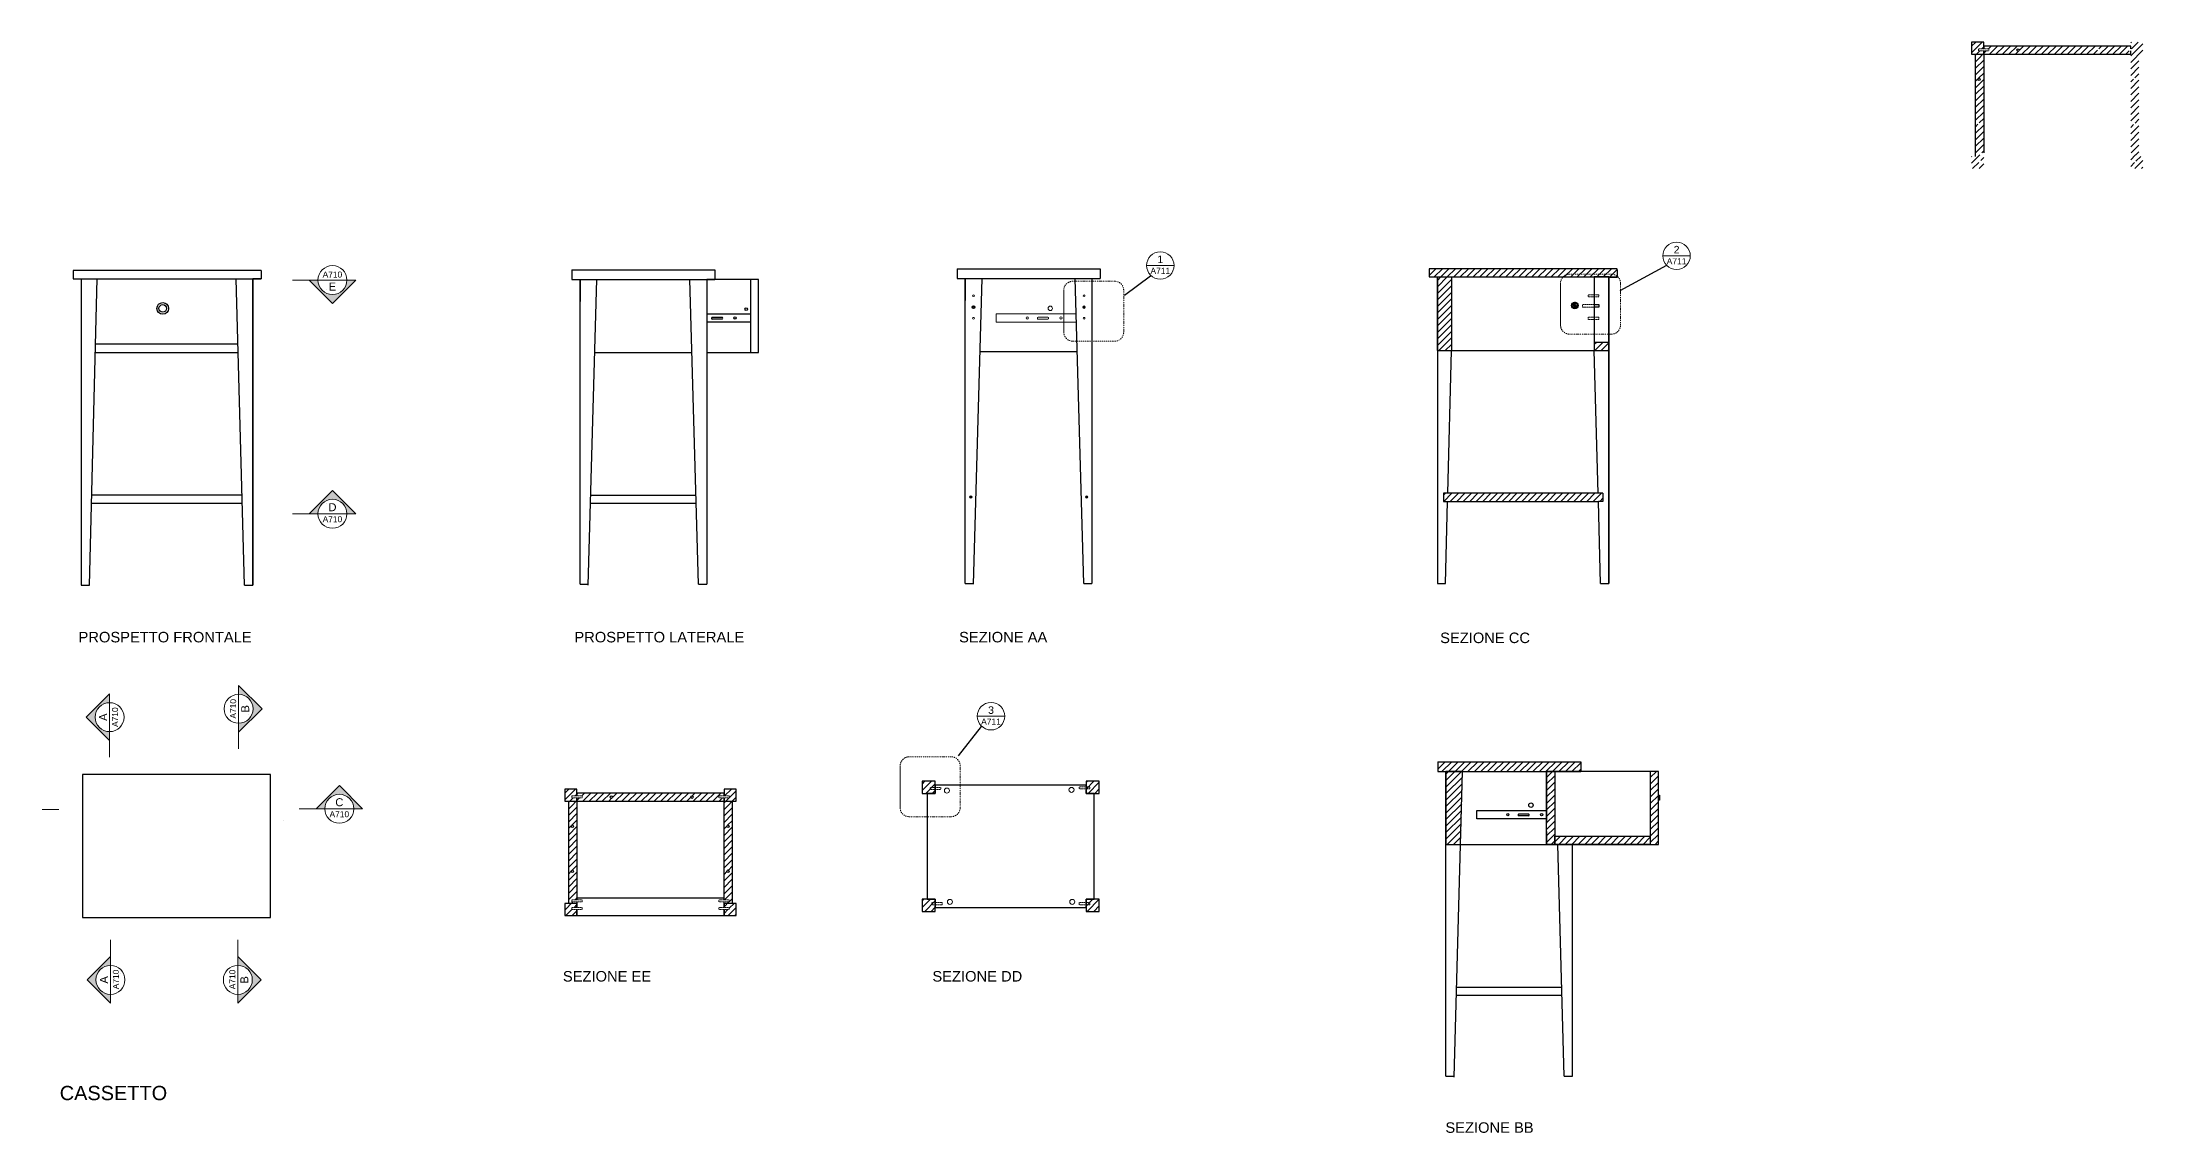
# Model space of a CAD drawing. Header units: inches. Extents: x -15438 to 28214, y -5168 to 29336.
# Drawn here: x 5332 to 10476, y 12302 to 14973 of the extents above; entities that cross this region are included whole.
import ezdxf
from ezdxf.enums import TextEntityAlignment as Align

# ---------------------------------------------------------------- set-up
doc = ezdxf.new("R2010")
doc.units = ezdxf.units.IN
doc.header["$MEASUREMENT"] = 0
doc.linetypes.add('DASHDOT', pattern=[1, 0.5, -0.25, 0, -0.25])
doc.linetypes.add('HIDDEN', pattern=[0.375, 0.25, -0.125])
for name, color, linetype, lineweight in [('A-ANNO-SYMB', 3, 'Continuous', 18), ('Arredi', 1, 'Continuous', 30), ('Dettagli', 210, 'Continuous', 5), ('qqqq', 5, 'Continuous', 30), ('qqqqq', 2, 'Continuous', 9), ('quote', 2, 'Continuous', 9), ('Simbologia', 8, 'DASHDOT', 18), ('Tratteggi', 2, 'HIDDEN', 15), ('tratto punto', 4, 'DASHDOT', 9)]:
    doc.layers.add(name, color=color, linetype=linetype, lineweight=lineweight)
doc.layers.add('linee guida', color=210, linetype='Continuous', plot=False)
doc.layers.add('Testo', color=1, linetype='Continuous')
doc.layers.add('Viti', color=2, linetype='Continuous')
doc.styles.add('ARIAL', font='Arial.ttf')
doc.styles.get("Standard").update_dxf_attribs({"font": 'Arial.ttf'})
pattern_1 = [(45, (2178.039, -4654.273), (-7.954951, 7.954951), [])]
pattern_2 = [(45, (2832.706, -4656.52), (-7.954951, 7.954951), [])]

# ---------------------------------------------------------------- blocks, each defined once
blk = doc.blocks.new('DETAGLI')
at = {"layer": 'A-ANNO-SYMB', "linetype": 'Continuous'}
blk.add_line((486.7, 356.2), (504.8, 356.2), dxfattribs=at)
blk.add_circle((495.7, 356.2), 9.05, dxfattribs=at)
for tag, p in [('TAVOLA', (495.7, 362.8)), ('SEZIONE', (495.7, 354.7))]:
    blk.add_attdef(tag, text='', height=5, dxfattribs=at).set_placement(p, align=Align.TOP_CENTER)
blk = doc.blocks.new('SYMBOL')
at = {"layer": 'A-ANNO-SYMB', "linetype": 'Continuous', "lineweight": 20}
h = blk.add_hatch(color=256, dxfattribs=at)
h.dxf.hatch_style = 1
h.paths.add_polyline_path([(11.206, 4.948), (11.316, 4.948, -1), (11.678, 4.948), (11.788, 4.948), (11.497, 5.241)])
at = {"linetype": 'Continuous', "lineweight": 20}
blk.add_line((11.316, 4.948), (11.678, 4.948), dxfattribs=at)
at = {"layer": 'A-ANNO-SYMB', "linetype": 'Continuous', "lineweight": 20}
for p, q in [((11.206, 4.948), (11.497, 5.241)), ((11.788, 4.948), (11.497, 5.241)), ((11.316, 4.948), (11.206, 4.948)), ((11.678, 4.948), (11.788, 4.948))]:
    blk.add_line(p, q, dxfattribs=at)
blk.add_circle((11.497, 4.948), 0.181, dxfattribs=at)
for tag, p in [('TAVOLA', (11.497, 5.08)), ('SEZIONE', (11.497, 4.918))]:
    blk.add_attdef(tag, text='', height=0.1, dxfattribs=at).set_placement(p, align=Align.TOP_CENTER)

msp = doc.modelspace()

# ---------------------------------------------------------------- hatches: boundary and pattern name
at = {"layer": 'Dettagli'}
h = msp.add_hatch(dxfattribs=at)
h.set_pattern_fill('ANSI31', color=256, scale=90)
h.set_pattern_definition([(45, (5001.076, -2836.109), (-7.954951, 7.954951), [])])
h.paths.add_polyline_path([(10077.506, 14771.734, -1), (10071.576, 14771.734, -1)], flags=16)
h.paths.add_polyline_path([(10071.576, 14881.902, -1), (10077.506, 14881.902, -1)], flags=16)
h.paths.add_polyline_path([(10173.121, 14953.036, -1), (10167.191, 14953.036, -1)], flags=16)
h.paths.add_polyline_path([(10370.538, 14953.036, -1), (10364.607, 14953.036, -1)], flags=16)
h.paths.add_polyline_path([(10452.536, 14881.902, -1), (10458.467, 14881.902, -1)], flags=16)
h.paths.add_polyline_path([(10458.467, 14771.734, -1), (10452.536, 14771.734, -1)], flags=16)
h.paths.add_polyline_path([(10072.903, 14956.262), (10085.853, 14956.262), (10085.853, 14972.909), (10055.853, 14972.909), (10055.853, 14942.909), (10085.853, 14942.909), (10085.853, 14951.122), (10072.903, 14951.122)])
h.paths.add_polyline_path([(10445.853, 14951.122), (10432.903, 14951.122), (10432.903, 14956.262), (10445.853, 14956.262), (10445.853, 14962.909), (10085.853, 14962.909), (10085.853, 14956.262), (10098.656, 14956.262), (10098.656, 14951.122), (10085.853, 14951.122), (10085.853, 14942.909), (10445.853, 14942.909)])
h.paths.add_polyline_path([(10445.853, 14956.262), (10458.656, 14956.262), (10458.656, 14951.122), (10445.853, 14951.122), (10445.853, 14942.909), (10465.853, 14942.909), (10475.853, 14942.909), (10475.853, 14972.909), (10445.853, 14972.909)])
h.paths.add_polyline_path([(10458.656, 14678.015), (10445.853, 14678.015), (10445.853, 14662.909), (10475.853, 14662.909), (10475.853, 14692.909), (10445.853, 14692.909), (10445.853, 14683.156), (10458.656, 14683.156)])
h.paths.add_polyline_path([(10445.853, 14701.506), (10458.656, 14701.506), (10458.656, 14696.365), (10445.853, 14696.365), (10445.853, 14692.909), (10465.853, 14692.909), (10465.853, 14942.909), (10445.853, 14942.909)])
h.paths.add_polyline_path([(10085.853, 14678.015), (10072.903, 14678.015), (10072.903, 14683.156), (10085.853, 14683.156), (10085.853, 14692.909), (10065.853, 14692.909), (10055.853, 14692.909), (10055.853, 14662.909), (10085.853, 14662.909)])
h.paths.add_polyline_path([(10072.903, 14701.506), (10085.853, 14701.506), (10085.853, 14942.909), (10065.853, 14942.909), (10065.853, 14692.909), (10085.853, 14692.909), (10085.853, 14696.365), (10072.903, 14696.365)])
h = msp.add_hatch(dxfattribs=at)
h.set_pattern_fill('ANSI31', color=256, scale=90)
h.set_pattern_definition(pattern_1)
h.paths.add_polyline_path([(8728.3, 14417.692), (8728.3, 14397.692), (9188.3, 14397.692), (9188.3, 14417.692)])
h = msp.add_hatch(dxfattribs=at)
h.set_pattern_fill('ANSI31', color=256, scale=90)
h.set_pattern_definition(pattern_1)
h.paths.add_polyline_path([(8748.3, 14217.692), (8782.653, 14217.692), (8782.653, 14397.692), (8748.3, 14397.692)])
h.paths.add_polyline_path([(9132.182, 14237.692), (9132.182, 14217.692), (9168.3, 14217.692), (9168.3, 14237.692)])
h = msp.add_hatch(dxfattribs=at)
h.set_pattern_fill('ANSI31', color=256, scale=90)
h.set_pattern_definition(pattern_1)
h.paths.add_polyline_path([(8763.371, 13868.262), (8763.371, 13848.262), (8773.351, 13848.262), (9142.481, 13848.262), (9153.81, 13848.262), (9153.81, 13868.262)])
h = msp.add_hatch(dxfattribs=at)
h.set_pattern_fill('ANSI31', color=256, scale=90)
h.set_pattern_definition(pattern_2)
h.paths.add_polyline_path([(8769.192, 13008.567), (8805.256, 13008.567), (8810.278, 13186.757), (8769.192, 13186.757)])
h.paths.add_polyline_path([(8810.278, 13186.757), (9015.772, 13186.757), (9015.772, 13186.757), (9099.192, 13186.757), (9099.192, 13210.815), (8749.192, 13210.815), (8749.192, 13186.757), (8769.192, 13186.757)])
h = msp.add_hatch(dxfattribs=at)
h.set_pattern_fill('ANSI31', color=256, scale=90)
h.set_pattern_definition(pattern_2)
h.paths.add_polyline_path([(9035.772, 13186.757), (9015.772, 13186.757), (9015.772, 13008.567), (9035.772, 13008.567)])
h = msp.add_hatch(dxfattribs=at)
h.set_pattern_fill('ANSI31', color=256, scale=90)
h.set_pattern_definition(pattern_2)
h.paths.add_polyline_path([(9289.708, 13186.757), (9269.708, 13186.757), (9269.708, 13008.567), (9289.708, 13008.567)])
h = msp.add_hatch(dxfattribs=at)
h.set_pattern_fill('ANSI31', color=256, scale=90)
h.set_pattern_definition([(45, (1557.144, -4664.836), (-7.954951, 7.954951), [])])
h.paths.add_polyline_path([(6633.574, 12943.007, -1), (6627.644, 12943.007, -1)], flags=16)
h.paths.add_polyline_path([(6627.644, 13053.174, -1), (6633.574, 13053.174, -1)], flags=16)
h.paths.add_polyline_path([(6729.189, 13124.308, -1), (6723.259, 13124.308, -1)], flags=16)
h.paths.add_polyline_path([(6926.605, 13124.308, -1), (6920.675, 13124.308, -1)], flags=16)
h.paths.add_polyline_path([(7008.604, 13053.174, -1), (7014.534, 13053.174, -1)], flags=16)
h.paths.add_polyline_path([(7014.534, 12943.007, -1), (7008.604, 12943.007, -1)], flags=16)
h.paths.add_polyline_path([(6628.971, 13127.535), (6641.92, 13127.535), (6641.92, 13144.181), (6611.92, 13144.181), (6611.92, 13114.181), (6641.92, 13114.181), (6641.92, 13122.394), (6628.971, 13122.394)])
h.paths.add_polyline_path([(7001.92, 13122.394), (6988.971, 13122.394), (6988.971, 13127.535), (7001.92, 13127.535), (7001.92, 13134.181), (6641.92, 13134.181), (6641.92, 13127.535), (6654.724, 13127.535), (6654.724, 13122.394), (6641.92, 13122.394), (6641.92, 13114.181), (7001.92, 13114.181)])
h.paths.add_polyline_path([(7001.92, 13127.535), (7014.724, 13127.535), (7014.724, 13122.394), (7001.92, 13122.394), (7001.92, 13114.181), (7021.92, 13114.181), (7031.92, 13114.181), (7031.92, 13144.181), (7001.92, 13144.181)])
h.paths.add_polyline_path([(7014.724, 12849.288), (7001.92, 12849.288), (7001.92, 12834.181), (7031.92, 12834.181), (7031.92, 12864.181), (7001.92, 12864.181), (7001.92, 12854.428), (7014.724, 12854.428)])
h.paths.add_polyline_path([(7001.92, 12872.778), (7014.724, 12872.778), (7014.724, 12867.638), (7001.92, 12867.638), (7001.92, 12864.181), (7021.92, 12864.181), (7021.92, 13114.181), (7001.92, 13114.181)])
h.paths.add_polyline_path([(6641.92, 12849.288), (6628.971, 12849.288), (6628.971, 12854.428), (6641.92, 12854.428), (6641.92, 12864.181), (6621.92, 12864.181), (6611.92, 12864.181), (6611.92, 12834.181), (6641.92, 12834.181)])
h.paths.add_polyline_path([(6628.971, 12872.778), (6641.92, 12872.778), (6641.92, 13114.181), (6621.92, 13114.181), (6621.92, 12864.181), (6641.92, 12864.181), (6641.92, 12867.638), (6628.971, 12867.638)])
h = msp.add_hatch(dxfattribs=at)
h.set_pattern_fill('ANSI31', color=256, scale=90)
h.set_pattern_definition([(45, (307.801, -5652.823), (-7.954951, 7.954951), [])])
h.paths.add_polyline_path([(7486.628, 13133.528), (7519.161, 13133.528), (7519.161, 13163.32), (7486.628, 13163.32)])
h.paths.add_polyline_path([(7519.161, 12874.528), (7486.628, 12874.528), (7486.628, 12844.737), (7519.161, 12844.737)])
h.paths.add_polyline_path([(7920.694, 12874.528), (7888.161, 12874.528), (7888.161, 12844.737), (7920.694, 12844.737)])
h.paths.add_polyline_path([(7920.694, 13163.32), (7888.161, 13163.32), (7888.161, 13133.528), (7920.694, 13133.528)])
h = msp.add_hatch(dxfattribs=at)
h.set_pattern_fill('ANSI31', color=256, scale=90)
h.set_pattern_definition([(45, (20.206, -264.699), (-7.954951, 7.954951), [])])
h.paths.add_polyline_path([(9269.708, 13008.567), (9269.708, 13028.567), (9035.772, 13028.567), (9035.772, 13008.567)])

# ---------------------------------------------------------------- linework, layer by layer
at = {"layer": 'Arredi'}
for p, q in [((10065.853, 14692.909), (10065.853, 14942.909)), ((10085.853, 14945.775), (10085.853, 14701.506)), ((5868.388, 14413.197), (5408.388, 14413.197)), ((5408.388, 14413.197), (5408.388, 14393.197)), ((5868.388, 14413.197), (5868.388, 14393.197)), ((6629.47, 14415.445), (6959.47, 14415.445)), ((6629.47, 14415.445), (6979.47, 14415.445)), ((6629.47, 14415.445), (6629.47, 14391.387)), ((6979.47, 14415.445), (6979.47, 14391.387)), ((7572.447, 14417.692), (7902.447, 14417.692)), ((7572.447, 14417.692), (7922.447, 14417.692)), ((7572.447, 14417.692), (7572.447, 14393.634)), ((7922.447, 14417.692), (7922.447, 14393.634)), ((9188.3, 14417.692), (8728.3, 14417.692)), ((8728.3, 14417.692), (8728.3, 14397.692)), ((9188.3, 14416.326), (9188.3, 14396.326)), ((5408.388, 14393.197), (5868.388, 14393.197)), ((5408.388, 14393.197), (5408.388, 14393.197)), ((5408.388, 14393.197), (5428.388, 14393.197)), ((5428.388, 14393.197), (5428.388, 13643.197)), ((5428.388, 14393.197), (5428.388, 14093.197)), ((5428.388, 14393.197), (5428.388, 14193.197)), ((5428.388, 14393.197), (5428.388, 14344.546)), ((5448.388, 13643.197), (5467.273, 14393.197)), ((5828.16, 13643.197), (5807.251, 14393.197)), ((5848.388, 13643.197), (5848.388, 14393.197)), ((5848.388, 14393.197), (5848.388, 13643.197)), ((5868.388, 14393.197), (5848.388, 14393.197)), ((5848.388, 14393.197), (5848.388, 14364.222)), ((6629.47, 14391.387), (6979.47, 14391.387)), ((6629.47, 14391.387), (6649.47, 14391.387)), ((6649.47, 13645.445), (6649.47, 14391.387)), ((6649.47, 14391.387), (6649.47, 14337.608)), ((6669.47, 13643.197), (6690.556, 14391.387)), ((6939.47, 13645.445), (6918.384, 14391.387)), ((6959.47, 14391.387), (6959.47, 13645.445)), ((6959.47, 14391.387), (6959.47, 14324.023)), ((7572.447, 14393.634), (7922.447, 14393.634)), ((7572.447, 14393.634), (7592.447, 14393.634)), ((7592.447, 13647.692), (7592.447, 14393.634)), ((7592.447, 14393.634), (7592.447, 14339.856)), ((7612.447, 13645.445), (7633.533, 14393.634)), ((7882.447, 13647.692), (7861.361, 14393.634)), ((7902.447, 14393.634), (7902.447, 13647.692)), ((7902.447, 14393.634), (7902.447, 14326.271)), ((8728.3, 14399.059), (8728.3, 14399.059)), ((8728.3, 14397.692), (9188.3, 14397.692)), ((8748.3, 14397.692), (8748.3, 13647.692)), ((8748.3, 14397.692), (8748.3, 14097.692)), ((8748.3, 14397.692), (8748.3, 14197.692)), ((8748.3, 14397.692), (8748.3, 14349.041)), ((8748.3, 14397.692), (8787.186, 14397.692)), ((9127.163, 14397.692), (9168.3, 14397.692)), ((9168.3, 13647.692), (9168.3, 14397.692)), ((9168.3, 14397.692), (9168.3, 13647.692)), ((9168.3, 14397.692), (9168.3, 14368.717)), ((9188.3, 14396.326), (9168.3, 14396.326)), ((5462.741, 14213.197), (5812.269, 14213.197)), ((5811.711, 14233.197), (5463.244, 14233.197)), ((6685.534, 14213.197), (6923.421, 14213.197)), ((7628.511, 14215.445), (7866.398, 14215.445)), ((8748.3, 14217.692), (8782.653, 14217.692)), ((8773.854, 13868.262), (8782.653, 14217.692)), ((8782.653, 14217.692), (9132.182, 14217.692)), ((9141.924, 13868.262), (9132.182, 14217.692)), ((5453.438, 13843.767), (5822.568, 13843.767)), ((5822.011, 13863.767), (5453.942, 13863.767)), ((6675.122, 13843.767), (6933.864, 13843.767)), ((6675.686, 13863.767), (6933.298, 13863.767)), ((9153.81, 13868.262), (8763.371, 13868.262)), ((8763.371, 13868.262), (8763.371, 13848.262)), ((8763.371, 13848.262), (8773.351, 13848.262)), ((8768.3, 13647.692), (8773.351, 13848.262)), ((8773.351, 13848.262), (9142.481, 13848.262)), ((9148.073, 13647.692), (9142.481, 13848.262)), ((9153.81, 13848.262), (9142.481, 13848.262)), ((9153.81, 13868.262), (9153.81, 13848.262)), ((5428.388, 13643.197), (5448.388, 13643.197)), ((5828.16, 13643.197), (5848.388, 13643.197)), ((6649.47, 13645.445), (6669.533, 13645.445)), ((6939.47, 13645.445), (6959.47, 13645.445)), ((7592.447, 13647.692), (7612.51, 13647.692)), ((7882.447, 13647.692), (7902.447, 13647.692)), ((8748.3, 13647.692), (8768.3, 13647.692)), ((9148.073, 13647.692), (9168.3, 13647.692)), ((8749.192, 13210.815), (9079.192, 13210.815)), ((8749.192, 13210.815), (9099.192, 13210.815)), ((8749.192, 13210.815), (8749.192, 13186.757)), ((8749.192, 13186.757), (9099.192, 13186.757)), ((8749.192, 13186.757), (8769.192, 13186.757)), ((8769.192, 12440.815), (8769.192, 13186.757)), ((8769.192, 13186.757), (8769.192, 13132.978)), ((8789.192, 12438.567), (8810.278, 13186.757)), ((9099.192, 13210.815), (9099.192, 13186.757)), ((6641.92, 13117.048), (6641.92, 12872.778)), ((7499.161, 13133.528), (7499.161, 12874.528)), ((7519.161, 13133.528), (7499.161, 13133.528)), ((7499.161, 13133.528), (7499.161, 13133.528)), ((7888.161, 13153.528), (7519.161, 13153.528)), ((7519.161, 13153.528), (7519.161, 13133.528)), ((7888.161, 13133.528), (7888.161, 13153.528)), ((7908.161, 13133.528), (7888.161, 13133.528)), ((7908.161, 12874.528), (7908.161, 13133.528)), ((6621.92, 12864.181), (6621.92, 13114.181)), ((8805.256, 13008.567), (9043.143, 13008.567)), ((9059.192, 12440.815), (9043.143, 13008.567)), ((9079.192, 12440.815), (9079.228, 13008.836)), ((6641.92, 12864.181), (6621.92, 12864.181)), ((6641.92, 12864.181), (6621.92, 12864.181)), ((6641.92, 12867.638), (6641.92, 12864.181)), ((7499.161, 12874.528), (7519.161, 12874.528)), ((7519.161, 12874.528), (7519.161, 12854.528)), ((7519.161, 12874.528), (7519.161, 12854.528)), ((7888.161, 12854.528), (7888.161, 12874.528)), ((7888.161, 12874.528), (7908.161, 12874.528)), ((7519.161, 12854.528), (7519.161, 12854.528)), ((7519.161, 12854.528), (7888.161, 12854.528)), ((8795.408, 12659.137), (9053.021, 12659.137)), ((8794.845, 12639.137), (9053.586, 12639.137)), ((8769.192, 12440.815), (8789.256, 12440.815)), ((9059.192, 12440.815), (9079.192, 12440.815))]:
    msp.add_line(p, q, dxfattribs=at)
for points in [[(10085.853, 14956.262), (10085.853, 14972.909), (10055.853, 14972.909), (10055.853, 14942.909), (10085.853, 14942.909), (10085.853, 14951.122)], [(10445.853, 14956.262), (10445.853, 14962.909), (10085.853, 14962.909), (10085.853, 14956.262)], [(10085.853, 14951.122), (10085.853, 14942.909), (10445.853, 14942.909), (10445.853, 14951.122)], [(6959.47, 14213.197), (7086.533, 14213.197), (7086.533, 14391.387), (6959.47, 14391.387)], [(8748.3, 14217.692), (8748.3, 14397.692), (8782.653, 14397.692), (8782.653, 14217.692)], [(9168.3, 14217.692), (9168.3, 14397.692), (9132.182, 14397.692), (9132.182, 14217.692)], [(9015.772, 13040.132), (9015.772, 13008.567), (9289.708, 13008.567), (9289.708, 13186.757), (9015.772, 13186.757), (9015.772, 13060.749)], [(6641.92, 13127.535), (6641.92, 13144.181), (6611.92, 13144.181), (6611.92, 13114.181), (6641.92, 13114.181), (6641.92, 13122.394)], [(7001.92, 13127.535), (7001.92, 13134.181), (6641.92, 13134.181), (6641.92, 13127.535)], [(6641.92, 13122.394), (6641.92, 13114.181), (7001.92, 13114.181), (7001.92, 13122.394)], [(7001.92, 13122.394), (7001.92, 13114.181), (7031.92, 13114.181), (7031.92, 13144.181), (7001.92, 13144.181), (7001.92, 13127.535)], [(7001.92, 12872.778), (7001.92, 13114.181), (7021.92, 13114.181), (7021.92, 12864.181), (7001.92, 12864.181), (7001.92, 12867.638)], [(9015.772, 13071.053), (8844.687, 13071.053), (8844.687, 13091.671), (9015.772, 13091.671)], [(8971.8, 13078.238), (8947.315, 13078.238)], [(8947.527, 13083.11), (8971.588, 13083.11)], [(9015.772, 13040.128), (9015.772, 13060.745)], [(9043.233, 13008.836), (9079.228, 13008.836)], [(6641.92, 12854.428), (6641.92, 12864.181), (6611.92, 12864.181), (6611.92, 12834.181), (6641.92, 12834.181), (6641.92, 12849.288)], [(7001.92, 12872.778), (7001.92, 12877.14), (6641.92, 12877.14), (6641.92, 12872.778)], [(6641.92, 12867.638), (6641.92, 12854.428)], [(7001.92, 12854.428), (7001.92, 12867.638)], [(7001.92, 12849.288), (7001.92, 12834.181), (7031.92, 12834.181), (7031.92, 12864.181), (7001.92, 12864.181), (7001.92, 12854.428)], [(6641.92, 12849.288), (6641.92, 12834.174), (7001.92, 12834.174), (7001.92, 12849.288)]]:
    msp.add_lwpolyline(points, dxfattribs=at)
for points in [[(7086.533, 14391.387), (7066.533, 14391.387), (7066.533, 14213.197), (7086.533, 14213.197)], [(9168.3, 14237.692), (9132.182, 14237.692), (9132.182, 14217.692), (9168.3, 14217.692)], [(5431.514, 13179.329), (5431.514, 12829.329), (5891.514, 12829.329), (5891.514, 13179.329)], [(8810.278, 13186.757), (8769.192, 13186.757), (8769.192, 13008.567), (8805.256, 13008.567)], [(9015.772, 13186.757), (9035.772, 13186.757), (9035.772, 13008.567), (9015.772, 13008.567)], [(9289.708, 13186.757), (9269.708, 13186.757), (9269.708, 13008.567), (9289.708, 13008.567)], [(7519.161, 13163.32), (7486.628, 13163.32), (7486.628, 13133.528), (7519.161, 13133.528)], [(7920.694, 13163.32), (7888.161, 13163.32), (7888.161, 13133.528), (7920.694, 13133.528)], [(9289.708, 13128.89), (9292.237, 13128.89), (9292.237, 13116.633), (9289.708, 13116.633)], [(9269.708, 13028.567), (9269.708, 13008.567), (9035.772, 13008.567), (9035.772, 13028.567)], [(7519.161, 12874.528), (7486.628, 12874.528), (7486.628, 12844.737), (7519.161, 12844.737)], [(7920.694, 12874.528), (7888.161, 12874.528), (7888.161, 12844.737), (7920.694, 12844.737)]]:
    msp.add_lwpolyline(points, close=True, dxfattribs=at)
for centre, radius in [((10170.156, 14953.036), 2.965), ((10074.541, 14881.902), 2.965), ((5627.819, 14320.727), 9.211), ((6726.224, 13124.308), 2.965), ((6923.64, 13124.308), 2.965), ((8920.939, 13081.362), 2.748), ((8977.416, 13104.731), 5.454), ((9003.461, 13081.362), 2.748), ((6630.609, 13053.174), 2.965), ((7011.569, 13053.174), 2.965), ((6630.609, 12943.007), 2.965), ((7011.569, 12943.007), 2.965)]:
    msp.add_circle(centre, radius, dxfattribs=at)
at = {"layer": 'Arredi', "color": 0}
msp.add_circle((5627.819, 14320.727), 14.203, dxfattribs=at)
at = {"layer": 'Arredi'}
for centre, start, end in [((8948.589, 13080.623), 113.134834, 241.887615), ((8970.526, 13080.623), 298.112385, 66.865166)]:
    msp.add_arc(centre, 2.705, start, end, dxfattribs=at)
at = {"layer": 'Dettagli'}
for points in [[(7864.37, 14287.185), (7667.942, 14287.185), (7667.942, 14307.802), (7863.787, 14307.802)], [(7882.829, 14323.274), (7881.209, 14323.274), (7881.209, 14324.246), (7882.829, 14324.246)], [(7882.829, 14324.246), (7882.829, 14325.86), (7883.892, 14325.86), (7883.892, 14324.246)], [(7883.892, 14323.274), (7883.892, 14321.747), (7882.829, 14321.747), (7882.829, 14323.274)], [(7883.892, 14324.246), (7885.489, 14324.246), (7885.489, 14323.274), (7883.892, 14323.274)], [(7795.055, 14294.369), (7770.57, 14294.369)], [(7770.781, 14299.242), (7794.843, 14299.242)], [(7605.765, 13858.633), (7604.146, 13858.633), (7604.146, 13859.605), (7605.765, 13859.605)], [(7605.765, 13859.605), (7605.765, 13861.219), (7606.829, 13861.219), (7606.829, 13859.605)], [(7606.829, 13858.633), (7606.829, 13857.106), (7605.765, 13857.106), (7605.765, 13858.633)], [(7606.829, 13859.605), (7608.425, 13859.605), (7608.425, 13858.633), (7606.829, 13858.633)], [(7889.323, 13858.633), (7887.703, 13858.633), (7887.703, 13859.605), (7889.323, 13859.605)], [(7889.323, 13859.605), (7889.323, 13861.219), (7890.386, 13861.219), (7890.386, 13859.605)], [(7890.386, 13858.633), (7890.386, 13857.106), (7889.323, 13857.106), (7889.323, 13858.633)], [(7890.386, 13859.605), (7891.983, 13859.605), (7891.983, 13858.633), (7890.386, 13858.633)]]:
    msp.add_lwpolyline(points, dxfattribs=at)
for centre, radius in [((7612.739, 14351.922), 2.221), ((7883.317, 14351.922), 2.221), ((7744.194, 14297.493), 2.748), ((7800.67, 14320.862), 5.454), ((7826.715, 14297.493), 2.748), ((7883.317, 14323.758), 3.088), ((7612.739, 14296.669), 2.221), ((7883.317, 14296.669), 2.221), ((7606.253, 13859.117), 3.088), ((7889.811, 13859.117), 3.088), ((7547.609, 13140.379), 6.147), ((7852.647, 13142.056), 6.147), ((7555.017, 12867.911), 6.147), ((7854.451, 12867.911), 6.147)]:
    msp.add_circle(centre, radius, dxfattribs=at)
for centre, start, end in [((7771.844, 14296.755), 113.134834, 241.887615), ((7793.78, 14296.755), 298.112385, 66.865166)]:
    msp.add_arc(centre, 2.705, start, end, dxfattribs=at)
at = {"layer": 'linee guida'}
for points in [[(7612.251, 14323.274), (7610.632, 14323.274), (7610.632, 14324.246), (7612.251, 14324.246)], [(7612.251, 14324.246), (7612.251, 14325.86), (7613.315, 14325.86), (7613.315, 14324.246)], [(7613.315, 14323.274), (7613.315, 14321.747), (7612.251, 14321.747), (7612.251, 14323.274)], [(7613.315, 14324.246), (7614.911, 14324.246), (7614.911, 14323.274), (7613.315, 14323.274)]]:
    msp.add_lwpolyline(points, dxfattribs=at)
msp.add_circle((7612.739, 14323.758), 3.088, dxfattribs=at)
at = {"layer": 'qqqq'}
for p, q in [((9309.633, 14425.877), (9195.06, 14364.074)), ((8046.37, 14399.561), (7982.358, 14352.297)), ((7631.082, 13297.492), (7575.516, 13225.024))]:
    msp.add_line(p, q, dxfattribs=at)
at = {"layer": 'qqqqq'}
msp.add_line((5497.719, 13263.164), (5497.719, 13222.172), dxfattribs=at)
at = {"layer": 'quote'}
for p, q in [((5986.282, 14390.207), (5945.29, 14390.207)), ((5986.282, 13817.976), (5945.29, 13817.976)), ((5813.662, 13283.589), (5813.662, 13242.596)), ((5332.236, 13093.736), (5373.229, 13093.736)), ((6003.176, 13095.778), (5962.184, 13095.778)), ((5499.761, 12733.931), (5499.761, 12774.923)), ((5811.62, 12733.931), (5811.62, 12774.923))]:
    msp.add_line(p, q, dxfattribs=at)
at = {"layer": 'Simbologia'}
for p, q in [((6028.325, 14366.041), (6028.325, 14366.041)), ((6028.325, 13842.142), (6028.325, 13842.142)), ((5837.828, 13325.631), (5837.828, 13325.631)), ((5527.353, 13305.207), (5527.353, 13305.207)), ((5923.937, 13066.144), (5923.937, 13066.144)), ((5525.311, 12691.888), (5525.311, 12691.888)), ((5835.786, 12691.888), (5835.786, 12691.888))]:
    msp.add_line(p, q, dxfattribs=at)
at = {"layer": 'Tratteggi'}
for p, q in [((9103.823, 14329.982), (9109.793, 14329.982)), ((9103.823, 14324.012), (9103.823, 14329.982)), ((9105.813, 14324.012), (9103.823, 14324.012)), ((9109.793, 14324.012), (9105.813, 14324.012)), ((9109.793, 14329.982), (9109.793, 14330.48)), ((9109.793, 14330.48), (9132.182, 14330.48)), ((9109.793, 14323.514), (9109.793, 14324.012)), ((9132.182, 14323.514), (9109.793, 14323.514))]:
    msp.add_line(p, q, dxfattribs=at)
for points in [[(10072.903, 14956.262), (10098.656, 14956.262), (10098.656, 14951.122), (10072.903, 14951.122)], [(9117.616, 14354.342), (9143.37, 14354.342), (9143.37, 14349.201), (9117.616, 14349.201)], [(9117.616, 14299.084), (9143.37, 14299.084), (9143.37, 14293.944), (9117.616, 14293.944)], [(6628.971, 13127.535), (6654.724, 13127.535), (6654.724, 13122.394), (6628.971, 13122.394)], [(6988.971, 13127.535), (7014.724, 13127.535), (7014.724, 13122.394), (6988.971, 13122.394)], [(7506.769, 13147.877), (7532.522, 13147.877), (7532.522, 13142.736), (7506.769, 13142.736)], [(7871.513, 13149.447), (7897.266, 13149.447), (7897.266, 13144.307), (7871.513, 13144.307)], [(6628.971, 12872.778), (6654.724, 12872.778), (6654.724, 12867.638), (6628.971, 12867.638)], [(6988.971, 12872.778), (7014.724, 12872.778), (7014.724, 12867.638), (6988.971, 12867.638)], [(7510.457, 12866.024), (7536.21, 12866.024), (7536.21, 12860.883), (7510.457, 12860.883)], [(7871.513, 12866.024), (7897.266, 12866.024), (7897.266, 12860.883), (7871.513, 12860.883)], [(6628.971, 12854.428), (6654.724, 12854.428), (6654.724, 12849.288), (6628.971, 12849.288)], [(6988.971, 12854.428), (7014.724, 12854.428), (7014.724, 12849.288), (6988.971, 12849.288)]]:
    msp.add_lwpolyline(points, close=True, dxfattribs=at)
at = {"layer": 'tratto punto', "ltscale": 5}
for points in [[(9049.921, 14279.836, 0.41421356), (9071.931, 14257.826), (9174.644, 14257.826, 0.41421356), (9196.654, 14279.836), (9196.654, 14382.55, 0.41421356), (9174.644, 14404.56), (9071.931, 14404.56, 0.41421356), (9049.921, 14382.55), (9049.921, 14279.836), (9049.921, 14382.55)], [(7833.671, 14262.472, 0.41421356), (7855.681, 14240.462), (7958.394, 14240.462, 0.41421356), (7980.404, 14262.472), (7980.404, 14365.186, 0.41421356), (7958.394, 14387.196), (7855.681, 14387.196, 0.41421356), (7833.671, 14365.186), (7833.671, 14262.472), (7833.671, 14365.186)], [(7433.277, 13098.401, 0.41421356), (7455.287, 13076.391), (7558, 13076.391, 0.41421356), (7580.01, 13098.401), (7580.01, 13201.115, 0.41421356), (7558, 13223.125), (7455.287, 13223.125, 0.41421356), (7433.277, 13201.115), (7433.277, 13098.401), (7433.277, 13201.115)]]:
    msp.add_lwpolyline(points, format="xyb", dxfattribs=at)
at = {"layer": 'Viti'}
for p, q in [((9078.258, 14327.517), (9082.653, 14327.451)), ((9083.859, 14326.947), (9078.381, 14326.48)), ((9083.136, 14328.116), (9079.943, 14332.591)), ((9081.351, 14333.88), (9083.129, 14329.86)), ((9081.889, 14322.444), (9084.185, 14326.193)), ((9085.418, 14326.522), (9082.597, 14321.803)), ((9083.826, 14328.482), (9083.826, 14327.421)), ((9083.826, 14327.421), (9084.727, 14326.84)), ((9084.808, 14329.063), (9083.846, 14328.482)), ((9083.935, 14329.699), (9086.664, 14334.471)), ((9084.727, 14326.84), (9085.729, 14327.26)), ((9085.729, 14328.422), (9084.808, 14329.063)), ((9088.052, 14333.599), (9085.172, 14330.279)), ((9085.369, 14329.481), (9090.849, 14329.042)), ((9085.729, 14327.26), (9085.729, 14328.422)), ((9087.921, 14322.293), (9086.22, 14326.346)), ((9086.289, 14328.01), (9088.627, 14323.034)), ((9091.196, 14327.723), (9086.884, 14328.577)), ((9143.665, 14323.783), (9132.179, 14323.783)), ((9132.179, 14323.783), (9132.182, 14323.514)), ((9132.182, 14330.48), (9132.182, 14330.03)), ((9132.182, 14330.03), (9143.665, 14330.03)), ((9143.665, 14330.03), (9143.665, 14323.783))]:
    msp.add_line(p, q, dxfattribs=at)
for points in [[(6959.47, 14307.802), (7065.95, 14307.802)], [(7066.533, 14287.185), (6959.47, 14287.185)], [(6997.218, 14294.369), (6972.732, 14294.369)], [(6972.944, 14299.242), (6997.006, 14299.242)]]:
    msp.add_lwpolyline(points, dxfattribs=at)
for points in [[(9082.653, 14327.451, 0.47597732), (9083.136, 14328.116, 0.87545212)], [(9083.129, 14329.86, 0.47597732), (9083.935, 14329.699, 0.87545212)], [(9084.185, 14326.193, 0.47597732), (9083.859, 14326.947, 0.87545212)], [(9085.172, 14330.279, 0.47597732), (9085.369, 14329.481, 0.87545212)], [(9086.22, 14326.346, 0.47597732), (9085.418, 14326.522, 0.87545212)], [(9086.884, 14328.577, 0.47597732), (9086.289, 14328.01, 0.87545212)]]:
    msp.add_lwpolyline(points, format="xyb", dxfattribs=at)
for centre, radius in [((7028.878, 14297.493), 2.748), ((7056.306, 14318.944), 3.039), ((9084.82, 14327.948), 8.276), ((9084.82, 14327.948), 7.569)]:
    msp.add_circle(centre, radius, dxfattribs=at)
for centre, radius, start, end in [((9085.097, 14328.188), 7.209, 142.310862, 182.644714), ((9078.306, 14327.93), 0.416, 174.01509, 274.877926), ((9078.507, 14326.083), 0.416, 107.556523, 190.238301), ((9084.796, 14328.672), 7.209, 201.679191, 242.013044), ((9079.665, 14332.281), 0.416, 48.188194, 130.869971), ((9081.558, 14322.696), 0.416, 233.38342, 334.246255), ((9081.746, 14334.009), 0.416, 108.732064, 209.5949), ((9084.82, 14327.948), 7.209, 77.027836, 117.361688), ((9082.993, 14321.673), 0.416, 161.809417, 244.491195), ((9084.566, 14328.29), 7.209, 255.932085, 296.265938), ((9086.266, 14334.594), 0.416, 342.905167, 65.586945), ((9087.523, 14322.171), 0.416, 287.636314, 28.49915), ((9088.338, 14333.296), 0.416, 43.927675, 144.790511), ((9084.162, 14327.934), 7.209, 12.223446, 52.557299), ((9088.956, 14323.289), 0.416, 217.839501, 300.521279), ((9084.347, 14328.291), 7.209, 311.962169, 352.296022), ((9090.791, 14329.455), 0.416, 278.100778, 0.782556), ((9091.075, 14327.325), 0.416, 343.666398, 84.529233), ((6974.007, 14296.755), 2.705, 113.134834, 241.887615), ((6995.943, 14296.755), 2.705, 298.112385, 66.865166)]:
    msp.add_arc(centre, radius, start, end, dxfattribs=at)

# ---------------------------------------------------------------- block references
at = {"layer": 'Simbologia'}
ref = msp.add_blockref('DETAGLI', (6230.643, 13104.119), dxfattribs=dict(at, xscale=3.710728423342698, yscale=3.710728423342698, zscale=3.710728423342698))
ref.add_attrib('SEZIONE', 'A711', dxfattribs={"layer": 'A-ANNO-SYMB', "linetype": 'Continuous', "height": 14.8429, "style": 'ARIAL'}).set_placement((8070.1, 14420.197), align=Align.TOP_CENTER)
ref.add_attrib('TAVOLA', '1', dxfattribs={"layer": 'A-ANNO-SYMB', "linetype": 'Continuous', "height": 18.554, "style": 'ARIAL'}).set_placement((8070.1, 14450.228), align=Align.TOP_CENTER)
ref = msp.add_blockref('DETAGLI', (7494.596, 13127.683), dxfattribs=dict(at, xscale=3.710728423342698, yscale=3.710728423342698, zscale=3.710728423342698))
ref.add_attrib('SEZIONE', 'A711', dxfattribs={"layer": 'A-ANNO-SYMB', "linetype": 'Continuous', "height": 14.8429, "style": 'ARIAL'}).set_placement((9334.053, 14443.761), align=Align.TOP_CENTER)
ref.add_attrib('TAVOLA', '2', dxfattribs={"layer": 'A-ANNO-SYMB', "linetype": 'Continuous', "height": 18.554, "style": 'ARIAL'}).set_placement((9334.053, 14473.793), align=Align.TOP_CENTER)
at = {"layer": 'Simbologia', "linetype": 'Continuous', "lineweight": 20}
ref = msp.add_blockref('SYMBOL', (3791.054, 15359.509), dxfattribs=dict(at, xscale=-195.8928683863769, yscale=195.8928683863769, zscale=195.8928683863769, rotation=180))
ref.add_attrib('SEZIONE', 'E', dxfattribs={"layer": '0', "linetype": 'Continuous', "lineweight": 20, "height": 19.589, "style": 'ARIAL'}).set_placement((6043.236, 14384.045), align=Align.TOP_CENTER)
ref.add_attrib('TAVOLA', 'A710', dxfattribs={"layer": '0', "linetype": 'Continuous', "lineweight": 20, "height": 14.692, "style": 'ARIAL'}).set_placement((6043.236, 14411.036), align=Align.TOP_CENTER)
ref = msp.add_blockref('SYMBOL', (3791.054, 12848.674), dxfattribs=dict(at, xscale=195.8928683863769, yscale=195.8928683863769, zscale=195.8928683863769))
ref.add_attrib('SEZIONE', 'D', dxfattribs={"layer": '0', "linetype": 'Continuous', "lineweight": 20, "height": 19.589, "style": 'ARIAL'}).set_placement((6043.236, 13843.808), align=Align.TOP_CENTER)
ref.add_attrib('TAVOLA', 'A710', dxfattribs={"layer": '0', "linetype": 'Continuous', "lineweight": 20, "height": 14.692, "style": 'ARIAL'}).set_placement((6043.236, 13812.1), align=Align.TOP_CENTER)
ref = msp.add_blockref('SYMBOL', (6467.022, 11067.936), dxfattribs=dict(at, xscale=195.8928683863769, yscale=195.8928683863769, zscale=195.8928683863769, rotation=90.00000000000001))
ref.add_attrib('SEZIONE', 'A', dxfattribs={"layer": '0', "linetype": 'Continuous', "lineweight": 20, "height": 19.589, "rotation": 90, "style": 'ARIAL'}).set_placement((5471.888, 13320.118), align=Align.TOP_CENTER)
ref.add_attrib('TAVOLA', 'A710', dxfattribs={"layer": '0', "linetype": 'Continuous', "lineweight": 20, "height": 14.692, "rotation": 90, "style": 'ARIAL'}).set_placement((5503.596, 13320.118), align=Align.TOP_CENTER)
ref = msp.add_blockref('SYMBOL', (4844.36, 11088.361), dxfattribs=dict(at, xscale=-195.8928683863769, yscale=195.8928683863769, zscale=195.8928683863769, rotation=270))
ref.add_attrib('SEZIONE', 'B', dxfattribs={"layer": '0', "linetype": 'Continuous', "lineweight": 20, "height": 19.589, "rotation": 90, "style": 'ARIAL'}).set_placement((5819.824, 13340.543), align=Align.TOP_CENTER)
ref.add_attrib('TAVOLA', 'A710', dxfattribs={"layer": '0', "linetype": 'Continuous', "lineweight": 20, "height": 14.692, "rotation": 90, "style": 'ARIAL'}).set_placement((5792.833, 13340.543), align=Align.TOP_CENTER)
at = {"layer": 'Simbologia'}
ref = msp.add_blockref('DETAGLI', (5816.151, 12000.61), dxfattribs=dict(at, xscale=3.710728423342698, yscale=3.710728423342698, zscale=3.710728423342698))
ref.add_attrib('SEZIONE', 'A711', dxfattribs={"layer": 'A-ANNO-SYMB', "linetype": 'Continuous', "height": 14.8429, "style": 'ARIAL'}).set_placement((7655.608, 13316.688), align=Align.TOP_CENTER)
ref.add_attrib('TAVOLA', '3', dxfattribs={"layer": 'A-ANNO-SYMB', "linetype": 'Continuous', "height": 18.554, "style": 'ARIAL'}).set_placement((7655.608, 13346.72), align=Align.TOP_CENTER)
at = {"layer": 'Simbologia', "linetype": 'Continuous', "lineweight": 20}
ref = msp.add_blockref('SYMBOL', (3807.949, 12126.476), dxfattribs=dict(at, xscale=195.8928683863769, yscale=195.8928683863769, zscale=195.8928683863769))
ref.add_attrib('SEZIONE', 'C', dxfattribs={"layer": '0', "linetype": 'Continuous', "lineweight": 20, "height": 19.589, "style": 'ARIAL'}).set_placement((6060.13, 13121.609), align=Align.TOP_CENTER)
ref.add_attrib('TAVOLA', 'A710', dxfattribs={"layer": '0', "linetype": 'Continuous', "lineweight": 20, "height": 14.692, "style": 'ARIAL'}).set_placement((6060.13, 13089.901), align=Align.TOP_CENTER)
ref = msp.add_blockref('SYMBOL', (6469.064, 14929.158), dxfattribs=dict(at, xscale=-195.8928683863769, yscale=195.8928683863769, zscale=195.8928683863769, rotation=90))
ref.add_attrib('SEZIONE', 'A', dxfattribs={"layer": '0', "linetype": 'Continuous', "lineweight": 20, "height": 19.589, "rotation": 90, "style": 'ARIAL'}).set_placement((5473.93, 12676.977), align=Align.TOP_CENTER)
ref.add_attrib('TAVOLA', 'A710', dxfattribs={"layer": '0', "linetype": 'Continuous', "lineweight": 20, "height": 14.692, "rotation": 90, "style": 'ARIAL'}).set_placement((5505.638, 12677.979), align=Align.TOP_CENTER)
ref = msp.add_blockref('SYMBOL', (4842.318, 14929.158), dxfattribs=dict(at, xscale=195.8928683863769, yscale=195.8928683863769, zscale=195.8928683863769, rotation=270))
ref.add_attrib('SEZIONE', 'B', dxfattribs={"layer": '0', "linetype": 'Continuous', "lineweight": 20, "height": 19.589, "rotation": 90, "style": 'ARIAL'}).set_placement((5817.782, 12676.977), align=Align.TOP_CENTER)
ref.add_attrib('TAVOLA', 'A710', dxfattribs={"layer": '0', "linetype": 'Continuous', "lineweight": 20, "height": 14.692, "rotation": 90, "style": 'ARIAL'}).set_placement((5790.791, 12677.979), align=Align.TOP_CENTER)

# ---------------------------------------------------------------- texts
at = {"layer": 'Testo', "attachment_point": 1}
for s, insert, char_height in [('PROSPETTO FRONTALE', (5421.641, 13528.916), 25.76531), ('PROSPETTO LATERALE', (6635.559, 13528.916), 25.76531), ('SEZIONE AA', (7577.373, 13528.916), 25.7653), ('SEZIONE CC', (8755.211, 13527.17), 25.7653), ('SEZIONE EE', (6607.462, 12698.596), 25.7653), ('SEZIONE DD', (7512.112, 12698.596), 25.7653), ('SEZIONE BB', (8768.045, 12328.261), 25.7653)]:
    msp.add_mtext_dynamic_manual_height_columns(s, width=765.17668, gutter_width=25, heights=[0], dxfattribs=dict(at, insert=insert, char_height=char_height))
at = {"layer": 'Testo', "insert": (5375.575, 12417.404), "char_height": 34.942, "attachment_point": 1, "line_spacing_factor": 0.280897}
msp.add_mtext_dynamic_manual_height_columns('CASSETTO', width=765.17668, gutter_width=25, heights=[0], dxfattribs=at)

doc.saveas('drawing.dxf')
